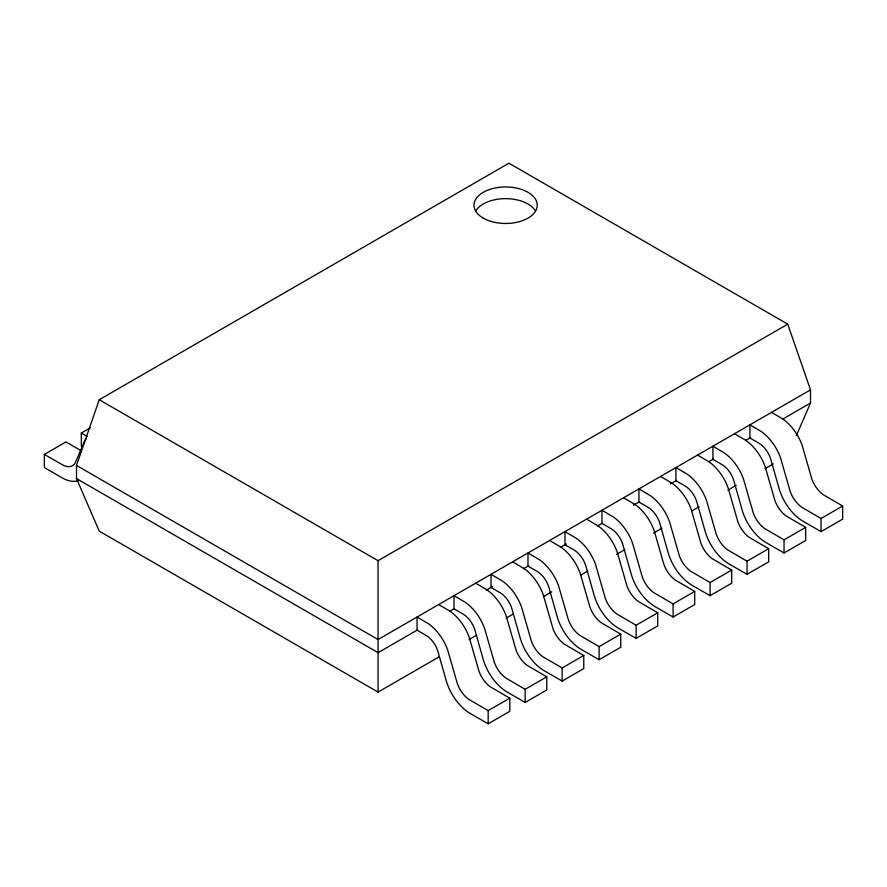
<?xml version="1.0" encoding="UTF-8"?>
<svg xmlns="http://www.w3.org/2000/svg" width="887" height="887" viewBox="0 0 887 887"><rect width="100%" height="100%" fill="white"/><g stroke="black" fill="none" stroke-linecap="round" stroke-linejoin="round"><path stroke-width="1.33" d="M439.154 656.823L378.062 692.093L99.255 531.125L76.504 478.57L76.504 465.431L99.255 399.727L508.938 163.197L787.745 324.165L810.496 389.87L810.496 403.008L796.415 435.55M78.888 480.455A36.822 21.255 60 0 1 62.134 477.827L44.35 467.56L44.35 454.421L65.971 441.937L81.138 450.696M81.338 446.216L81.338 433.067L90.441 427.811M99.255 399.727L378.062 560.695L787.745 324.165M810.496 389.87L378.062 639.538L76.504 465.431M417.367 629.992L378.062 652.677L76.504 478.57M449.521 611.42L454.277 608.67M486.431 590.11L492.385 586.673M523.263 568.844L527.998 566.117L536.89 571.25A18.405 10.633 60 0 1 549.009 587.815L557.091 616.354A36.822 21.255 60 0 0 581.34 649.472L599.124 659.74L620.745 647.255L620.745 634.116L601.497 622.907A20.7 11.952 60 0 1 589.922 607.096L580.253 573.523A34.526 19.935 60 0 0 560.939 547.157L549.618 540.493M560.384 547.412L566.372 543.964M597.483 525.991L602.273 523.23M633.385 505.268L639.372 501.809M670.483 483.847L676.471 480.399M708.78 461.739L713.569 458.978M745.878 440.318L750.668 437.557M771.524 412.377L782.855 419.041L810.496 403.008M469.101 639.538L476.297 635.391M506.244 618.095L513.429 613.948M543.376 596.663L551.758 591.817M580.508 575.219L587.693 571.073M616.443 554.475L624.825 549.63M653.575 533.032L661.968 528.186M691.915 510.901L699.1 506.754M727.85 490.156L736.232 485.311M764.982 468.713L773.364 463.868M488.172 710.653L509.792 698.18L509.792 711.319L488.172 723.803L470.387 713.536A36.822 21.255 60 0 1 446.139 680.407L438.056 651.867A18.405 10.633 60 0 0 425.937 635.303L417.045 630.169L417.045 617.03L428.366 623.694A34.526 19.935 60 0 1 447.669 650.071L457.348 683.633A20.7 11.952 60 0 0 468.924 699.444L488.172 710.653L488.172 723.803M525.148 689.31L546.769 676.825L546.769 689.964L525.148 702.449L507.375 692.182A36.822 21.255 60 0 1 483.116 659.052L475.044 630.513A18.405 10.633 60 0 0 462.914 613.959L454.022 608.826L454.022 595.676L465.353 602.34A34.526 19.935 60 0 1 484.657 628.717L494.336 662.279A20.7 11.952 60 0 0 505.912 678.1L525.148 689.31L525.148 702.449M562.136 667.955L583.757 655.471L583.757 668.61L562.136 681.094L544.352 670.827A36.822 21.255 60 0 1 520.104 637.698L512.032 609.158A18.405 10.633 60 0 0 499.902 592.605L491.01 587.471L491.01 574.332L502.33 580.985A34.526 19.935 60 0 1 521.645 607.362L531.313 640.924A20.7 11.952 60 0 0 542.899 656.746L562.136 667.955L562.136 681.094M527.998 566.117L527.998 552.978L539.318 559.642A34.526 19.935 60 0 1 558.622 586.008L568.301 619.569A20.7 11.952 60 0 0 579.876 635.391L599.124 646.601L620.745 634.116M636.101 625.246L657.722 612.762L657.722 625.9L636.101 638.385L618.328 628.118A36.822 21.255 60 0 1 594.068 595L585.997 566.46A18.405 10.633 60 0 0 573.867 549.896L564.986 544.762L564.986 531.623L576.306 538.287A34.526 19.935 60 0 1 595.609 564.653L605.289 598.226A20.7 11.952 60 0 0 616.864 614.037L636.101 625.246L636.101 638.385M673.089 603.892L694.709 591.407L694.709 604.546L673.089 617.03L655.305 606.763A36.822 21.255 60 0 1 631.056 573.645L622.984 545.106A18.405 10.633 60 0 0 610.855 528.541L601.963 523.408L601.963 510.269L613.294 516.933A34.526 19.935 60 0 1 632.597 543.299L642.266 576.872A20.7 11.952 60 0 0 653.852 592.682L673.089 603.892L673.089 617.03M710.077 582.537L731.697 570.053L731.697 583.202L710.077 595.676L692.292 585.42A36.822 21.255 60 0 1 668.044 552.291L659.961 523.751A18.405 10.633 60 0 0 647.843 507.187L638.95 502.053L638.95 488.914L650.271 495.578A34.526 19.935 60 0 1 669.585 521.944L679.254 555.517A20.7 11.952 60 0 0 690.829 571.328L710.077 582.537L710.077 595.676M747.054 561.183L768.685 548.709L768.685 561.848L747.054 574.332L729.28 564.065A36.822 21.255 60 0 1 705.032 530.936L696.949 502.397A18.405 10.633 60 0 0 684.831 485.832L675.938 480.699L675.938 467.56L687.259 474.223A34.526 19.935 60 0 1 706.562 500.601L716.241 534.162A20.7 11.952 60 0 0 727.817 549.984L747.054 561.183L747.054 574.332M784.041 539.839L805.662 527.355L805.662 540.493L784.041 552.978L766.257 542.711A36.822 21.255 60 0 1 742.009 509.582L733.937 481.042A18.405 10.633 60 0 0 721.807 464.489L712.915 459.355L712.915 446.205L724.247 452.869A34.526 19.935 60 0 1 743.55 479.246L753.229 512.808A20.7 11.952 60 0 0 764.805 528.63L784.041 539.839L784.041 552.978M821.029 518.485L842.65 506L842.65 519.139L821.029 531.623L803.245 521.356A36.822 21.255 60 0 1 778.997 488.227L770.925 459.699A18.405 10.633 60 0 0 758.795 443.134L749.903 438.001L749.903 424.862L761.223 431.514A34.526 19.935 60 0 1 780.538 457.892L790.206 491.453A20.7 11.952 60 0 0 801.793 507.275L821.029 518.485L821.029 531.623M734.536 433.732L745.867 440.384A34.526 19.935 60 0 1 765.171 466.762L774.85 500.323A20.7 11.952 60 0 0 786.425 516.145L805.662 527.355M842.65 506L823.413 494.791A20.7 11.952 60 0 1 811.827 478.969L802.158 445.407A34.526 19.935 60 0 0 782.855 419.041M697.559 455.075L708.879 461.739A34.526 19.935 60 0 1 728.183 488.116L737.862 521.678A20.7 11.952 60 0 0 749.437 537.5L768.685 548.709M660.571 476.43L671.891 483.093A34.526 19.935 60 0 1 691.206 509.471L700.874 543.032A20.7 11.952 60 0 0 712.461 558.843L731.697 570.053M623.583 497.784L634.915 504.448A34.526 19.935 60 0 1 654.218 530.814L663.886 564.387A20.7 11.952 60 0 0 675.473 580.198L694.709 591.407M586.606 519.139L597.927 525.803A34.526 19.935 60 0 1 617.23 552.169L626.909 585.742A20.7 11.952 60 0 0 638.485 601.552L657.722 612.762M512.631 561.848L523.962 568.512A34.526 19.935 60 0 1 543.265 594.878L552.934 628.439A20.7 11.952 60 0 0 564.52 644.261L583.757 655.471M475.654 583.202L486.974 589.855A34.526 19.935 60 0 1 506.277 616.232L515.957 649.794A20.7 11.952 60 0 0 527.532 665.616L546.769 676.825M438.666 604.546L449.986 611.21A34.526 19.935 60 0 1 469.29 637.587L478.969 671.149A20.7 11.952 60 0 0 490.544 686.97L509.792 698.18M81.338 433.067L87.17 436.437M44.35 454.421L63.587 465.431A20.7 11.952 60 0 0 75.173 462.981L84.842 440.595A34.526 19.935 60 0 1 86.061 438.854M599.124 646.601L599.124 659.74M378.062 560.695L378.062 692.093M475.665 211.039A31.622 18.261 0 0 1 505.612 198.644A31.622 18.261 0 0 1 535.56 211.039M483.249 218.124A31.622 18.261 0 0 0 536.158 209.942A31.622 18.261 0 0 0 497.43 187.578A31.622 18.261 0 0 0 483.249 218.124"/></g></svg>
